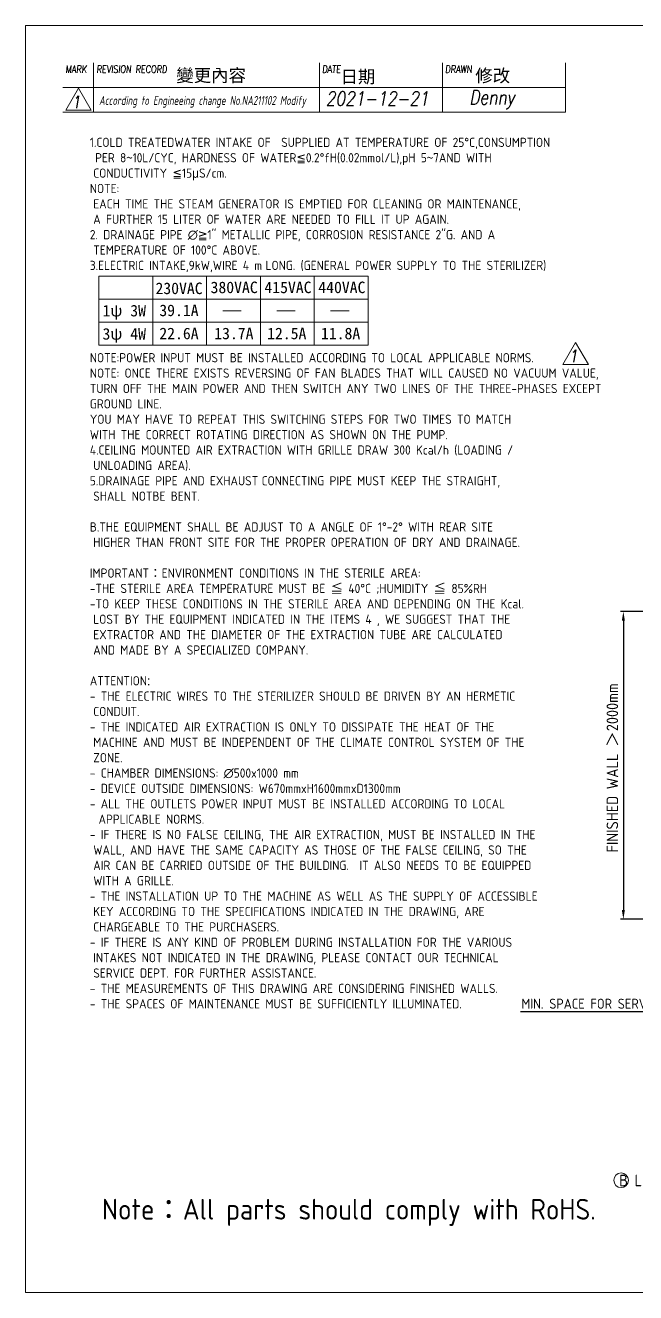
# Model space of a CAD drawing. Header units: millimetres. Extents: x -210545 to -198825, y -6489 to 1751.
# Drawn here: x -210545 to -206579, y -6489 to 1751 of the extents above; entities that cross this region are included whole.
import ezdxf

# ---------------------------------------------------------------- set-up
doc = ezdxf.new("R2010")
doc.units = ezdxf.units.MM
doc.layers.get('0').update_dxf_attribs({"lineweight": 25})
for name, color, linetype, lineweight in [('D', 3, 'Continuous', 13), ('F', 7, 'Continuous', 15), ('T', 4, 'Continuous', 15)]:
    doc.layers.add(name, color=color, linetype=linetype, lineweight=lineweight)
doc.styles.get("Standard").update_dxf_attribs({"font": 'KAIU.TTF'})
doc.styles.add('STU25', font='isocp2.shx')
doc.styles.add('Text', font='romans.shx', dxfattribs={"width": 0.8, "oblique": 10})
doc.dimstyles.new('STU25', dxfattribs={"dimscale": 30, "dimtxt": 2.5, "dimasz": 2, "dimexe": 0.6, "dimexo": 1, "dimgap": 1, "dimtad": 1, "dimdsep": 46, "dimtxsty": 'STU25', "dimcen": 2, "dimazin": 2, "dimtfac": 1, "dimtmove": 0, "dimatfit": 3, "dimfxl": 0, "dimtolj": 1, "dimtzin": 0, "dimarcsym": 0})
doc.dimstyles.new('STU25$7', dxfattribs={"dimscale": 30, "dimtxt": 2.5, "dimasz": 2, "dimexe": 1.25, "dimexo": 0.625, "dimgap": 1, "dimtad": 0, "dimdec": 4, "dimdsep": 46, "dimtxsty": 'STU25', "dimcen": 2.5, "dimazin": 2, "dimtfac": 1, "dimtdec": 4, "dimtmove": 0, "dimatfit": 3, "dimfxl": 0, "dimtolj": 1, "dimtzin": 0, "dimarcsym": 0})

# ---------------------------------------------------------------- blocks, each defined once
blk = doc.blocks.new('*D18')
at = {"layer": 'D', "color": 0, "lineweight": -2}
for p, q in [((-206378.8, -2060.6), (-206676.8, -2060.6)), ((-206658.8, -2120.6), (-206658.8, -4000.6)), ((-206329, -4060.6), (-206676.8, -4060.6))]:
    blk.add_line(p, q, dxfattribs=at)
at = {"layer": 'D', "color": 0}
for points in [[(-206648.8, -2120.6), (-206668.8, -2120.6), (-206658.8, -2060.6)], [(-206668.8, -4000.6), (-206648.8, -4000.6), (-206658.8, -4060.6)]]:
    blk.add_solid(points, dxfattribs=at)
at = {"layer": 'Defpoints', "color": 0}
for p in [(-206348.8, -2060.6), (-206658.8, -4060.6), (-206299, -4060.6)]:
    blk.add_point(p, dxfattribs=at)
at = {"layer": 'D', "color": 0, "insert": (-206767.5, -3627.4), "char_height": 75, "attachment_point": 1, "rotation": 90, "style": 'STU25'}
blk.add_mtext('\\A1;FINISHED WALL {\\f標楷體|b0|i0|c136|p65;＞}2000mm', dxfattribs=at)

msp = doc.modelspace()

# ---------------------------------------------------------------- linework, layer by layer
at = {"layer": 'D'}
for p, q in [((-210067.248, 120.121), (-210067.248, -329.879)), ((-210067.248, 120.121), (-208317.248, 120.121)), ((-209717.248, 120.121), (-209717.248, -329.879)), ((-209367.248, 120.121), (-209367.248, -329.879)), ((-209017.248, 120.121), (-209017.248, -329.879)), ((-208667.248, 120.121), (-208667.248, -329.879)), ((-208317.248, 120.121), (-208317.248, -329.879)), ((-210067.248, -29.879), (-208317.248, -29.879)), ((-210067.248, -179.879), (-208317.248, -179.879)), ((-210067.248, -329.879), (-208317.248, -329.879))]:
    msp.add_line(p, q, dxfattribs=at)
at = {"layer": 'D', "color": 11}
for p, q in [((-209260.973, -104.879), (-209141.291, -104.879)), ((-208910.973, -104.879), (-208791.291, -104.879)), ((-208560.973, -104.879), (-208441.291, -104.879))]:
    msp.add_line(p, q, dxfattribs=at)
at = {"layer": 'D'}
msp.add_circle((-206673.462, -5758.798), 47.5, dxfattribs=at)
at = {"layer": 'F', "color": 7}
for p, q in [((-210101.047, 1506.957), (-210101.047, 1186.957)), ((-208634.247, 1186.957), (-208634.247, 1506.957)), ((-207834.247, 1186.957), (-207834.247, 1506.957)), ((-207034.247, 1186.957), (-207034.247, 1506.957)), ((-207034.247, 1346.957), (-210301.047, 1346.957)), ((-210301.047, 1186.957), (-207034.247, 1186.957))]:
    msp.add_line(p, q, dxfattribs=at)
at = {"layer": 'F'}
msp.add_line((-207034.247, 1506.957), (-207034.247, 1186.957), dxfattribs=at)
at = {"layer": 'F', "color": 6}
msp.add_lwpolyline([(-210544.621, 1750.532), (-210544.621, -6489.468), (-198824.621, -6489.468), (-198824.621, 1750.532)], close=True, dxfattribs=at)
msp.add_lwpolyline([(-210544.621, 1750.532), (-210544.621, -6489.468), (-198824.621, -6489.468), (-198824.621, 1750.532)], close=True, dxfattribs=at)
at = {"layer": 'F', "color": 7}
for points in [[(-210199.521, 1341.918), (-210282.624, 1197.979), (-210116.419, 1197.979)], [(-206969.271, -310.679), (-207052.374, -454.618), (-206886.168, -454.618)]]:
    msp.add_lwpolyline(points, close=True, dxfattribs=at)

# ---------------------------------------------------------------- texts
at = {"lineweight": -3}
for s, p in [('變更內容', (-209563.861, 1383.593)), ('日期', (-208497.051, 1375.682)), ('修改', (-207621.07, 1382.011))]:
    msp.add_text(s, height=83.0297, dxfattribs=at).set_placement(p)
at = {"layer": 'D', "color": 11, "attachment_point": 1, "style": 'STU25'}
for s, insert, char_height in [('{\\A1;}\\P{\\A1;1.COLD TREATEDWATER INTAKE OF  SUPPLIED AT TEMPERATURE OF 25°C,CONSUMPTION}\\P{\\A1; PER 8}{\\A1;\\f標楷體|b0|i0|c136|p65;~}{\\A1;\\Fisocp2.shx;10L/CYC, HARDNESS OF WATER}{\\A1;\\f新細明體|b0|i0|c136|p16;≦}{\\A1;\\Fisocp2.shx;0.2°fH(0.02mmol/L),pH 5}{\\A1;\\f標楷體|b0|i0|c136|p65;~}{\\A1;\\Fisocp2.shx;7AND WITH }\\P{\\A1;\\F???; }{\\A1;\\Fisocp2.shx;CONDUCTIVITY }{\\A1;\\f新細明體|b0|i0|c136|p16;≦}{\\A1;\\Fisocp2.shx;15}{\\A1;\\f新細明體|b0|i0|c136|p16;μ}{\\A1;\\Fisocp2.shx;S/cm.}\\P{\\A1;\\Fisocp2.shx;NOTE:}\\P{\\A1;\\F????; }{\\A1;\\Fisocp2.shx;EACH TIME THE STEAM GENERATOR IS EMPTIED FOR CLEANING OR MAINTENANCE, }\\P{\\A1;\\F????; }{\\A1;\\Fisocp2.shx;A FURTHER 15 LITER OF WATER ARE NEEDED TO FILL IT UP AGAIN.}\\P{\\A1;\\Fisocp2.shx;2. DRAINAGE PIPE ∅}{\\A1;\\f新細明體|b0|i0|c136|p16;≧}{\\A1;\\Fisocp2.shx;1" METALLIC PIPE, CORROSION RESISTANCE 2"G. AND A }\\P{\\A1;\\F???; }{\\A1;\\Fisocp2.shx;TEMPERATURE OF 100°C ABOVE.}\\P{\\A1;\\Fisocp2.shx;3.ELECTRIC INTAKE,9kW,WIRE 4 m}{\\A1;\\F????; }{\\A1;\\Fisocp2.shx;LONG. (GENERAL POWER SUPPLY TO THE STERILIZER)}\\P{\\A1;\\Fisocp2.shx;}\\P{\\A1;\\Fisocp2.shx;}\\P{\\A1;\\Fisocp2.shx;}\\P{\\A1;\\Fisocp2.shx;}\\P{\\A1;\\Fisocp2.shx;}\\P{\\A1;\\Fisocp2.shx;NOTE:POWER INPUT MUST BE INSTALLED ACCORDING TO LOCAL APPLICABLE NORMS.}\\P{\\A1;NOTE: ONCE THERE EXISTS REVERSING OF FAN BLADES THAT WILL CAUSED NO VACUUM VALUE, }\\P{\\A1;TURN OFF THE MAIN POWER AND THEN SWITCH ANY TWO LINES OF THE THREE-PHASES EXCEPT }\\P{\\A1;GROUND LINE. }\\P{\\A1;YOU MAY HAVE TO REPEAT THIS SWITCHING STEPS FOR TWO TIMES TO MATCH }\\P{\\A1;WITH THE CORRECT ROTATING DIRECTION AS SHOWN ON THE PUMP. }\\P{\\A1;\\Fisocp2.shx;4.CEILING MOUNTED AIR EXTRACTION WITH GRILLE DRAW 300 Kcal/h (LOADING / }\\P{\\A1;\\F???; }{\\A1;\\Fisocp2.shx;UNLOADING AREA).}\\P{\\A1;\\Fisocp2.shx;5.DRAINAGE PIPE AND EXHAUST}{\\A1;\\F????; }{\\A1;\\Fisocp2.shx;CONNECTING PIPE MUST KEEP THE STRAIGHT,}\\P{\\A1;\\F????; }{\\A1;\\Fisocp2.shx;SHALL NOTBE BENT.}\\P{\\A1;\\Fisocp2.shx;}\\P{\\A1;\\Fisocp2.shx;B.THE EQUIPMENT SHALL BE ADJUST TO A ANGLE OF 1°-2° WITH REAR SITE }\\P{\\A1;\\F???; }{\\A1;\\Fisocp2.shx;HIGHER THAN FRONT SITE FOR THE PROPER OPERATION OF DRY AND DRAINAGE.}\\P{\\A1;\\Fisocp2.shx;}\\P{\\A1;\\Fisocp2.shx;IMPORTANT}{\\A1;\\f標楷體|b0|i0|c136|p65;：}{\\A1;\\Fisocp2.shx;ENVIRONMENT CONDITIONS IN THE STERILE AREA:}\\P{\\A1;\\Fisocp2.shx;-THE STERILE AREA TEMPERATURE MUST BE }{\\A1;\\f標楷體|b0|i0|c136|p65;≦}{\\A1;\\Fisocp2.shx; 40°C ;HUMIDITY }{\\A1;\\f標楷體|b0|i0|c136|p65;≦}{\\A1;\\Fisocp2.shx; 85%RH}\\P{\\A1;\\Fisocp2.shx;-TO KEEP THESE CONDITIONS IN THE STERILE AREA AND DEPENDING ON THE Kcal. }\\P{\\A1;\\F???; }{\\A1;\\Fisocp2.shx;LOST BY THE EQUIPMENT INDICATED IN THE ITEMS 4 , WE SUGGEST THAT THE }\\P{\\A1;\\F???; }{\\A1;\\Fisocp2.shx;EXTRACTOR AND THE DIAMETER OF THE EXTRACTION TUBE ARE CALCULATED }\\P{\\A1;\\F???; }{\\A1;\\Fisocp2.shx;AND MADE BY A SPECIALIZED COMPANY.}\\P{\\A1;\\Fisocp2.shx;}\\P{\\A1;\\Fisocp2.shx;ATTENTION}{\\A1;\\fArial|b0|i0|c0|p34;:}\\P{\\A1;\\Fisocp2.shx;- THE ELECTRIC WIRES TO THE STERILIZER SHOULD BE DRIVEN BY AN HERMETIC }\\P{\\A1;\\F???; }{\\A1;\\Fisocp2.shx;CONDUIT.  }\\P{\\A1;\\Fisocp2.shx;- THE INDICATED AIR EXTRACTION IS ONLY TO DISSIPATE THE HEAT OF THE }\\P{\\A1;\\F???; }{\\A1;\\Fisocp2.shx;MACHINE AND MUST BE INDEPENDENT OF THE CLIMATE CONTROL SYSTEM OF THE }\\P{\\A1;\\F???; }{\\A1;\\Fisocp2.shx;ZONE.}\\P{\\A1;\\Fisocp2.shx;- CHAMBER DIMENSIONS: ∅500x1000 mm}\\P{\\A1;\\Fisocp2.shx;- DEVICE OUTSIDE DIMENSIONS: W670mmxH1600mmxD1300mm}\\P{\\A1;\\Fisocp2.shx;- ALL THE OUTLETS POWER INPUT MUST BE INSTALLED ACCORDING TO LOCAL}\\P{\\A1;\\F???; }{\\A1;\\Fisocp2.shx; APPLICABLE NORMS.}\\P{\\A1;\\Fisocp2.shx;- IF THERE IS NO FALSE CEILING, THE AIR EXTRACTION, MUST BE INSTALLED IN THE }\\P{\\A1;\\F???; }{\\A1;\\Fisocp2.shx;WALL, AND HAVE THE SAME CAPACITY AS THOSE OF THE FALSE CEILING, SO THE }\\P{\\A1;\\F???; }{\\A1;\\Fisocp2.shx;AIR CAN BE CARRIED OUTSIDE OF THE BUILDING.  IT ALSO NEEDS TO BE EQUIPPED }\\P{\\A1;\\F???; }{\\A1;\\Fisocp2.shx;WITH A GRILLE.}\\P{\\A1;\\Fisocp2.shx;- THE INSTALLATION UP TO THE MACHINE AS WELL AS THE SUPPLY OF ACCESSIBLE }\\P{\\A1;\\F???; }{\\A1;\\Fisocp2.shx;KEY ACCORDING TO THE SPECIFICATIONS INDICATED IN THE DRAWING, ARE }\\P{\\A1;\\F???; }{\\A1;\\Fisocp2.shx;CHARGEABLE TO THE PURCHASERS. }\\P{\\A1;\\Fisocp2.shx;- IF THERE IS ANY KIND OF PROBLEM DURING INSTALLATION FOR THE VARIOUS }\\P{\\A1;\\F???; }{\\A1;\\Fisocp2.shx;INTAKES NOT INDICATED IN THE DRAWING, PLEASE CONTACT OUR TECHNICAL }\\P{\\A1;\\F???; }{\\A1;\\Fisocp2.shx;SERVICE DEPT. FOR FURTHER ASSISTANCE.}\\P{\\A1;\\Fisocp2.shx;- THE MEASUREMENTS OF THIS DRAWING ARE CONSIDERING FINISHED WALLS.}\\P{\\A1;\\Fisocp2.shx;- THE SPACES OF MAINTENANCE MUST BE SUFFICIENTLY ILLUMINATED.}', (-210125.71, 1119.763), 59.999996), ('{\\f標楷體|b0|i0|c136|p65;380VAC}', (-209341.121, 84.356), 75), ('{\\f標楷體|b0|i0|c136|p65;415VAC}', (-208991.121, 84.356), 75), ('{\\f標楷體|b0|i0|c136|p65;440VAC}', (-208641.121, 84.356), 75), ('{\\f標楷體|b0|i0|c136|p65;230VAC}', (-209699.005, 78.171), 75), ('{\\f標楷體|b0|i0|c136|p65;1ψ 3W}', (-210043.44, -66.796), 75), ('{\\f標楷體|b0|i0|c136|p65;39.1A}', (-209674.062, -65.198), 75), ('{\\f標楷體|b0|i0|c136|p65;3ψ 4W}', (-210043.44, -217.868), 75), ('{\\f標楷體|b0|i0|c136|p65;22.6A}', (-209674.062, -215.198), 75), ('{\\f標楷體|b0|i0|c136|p65;13.7A}', (-209317.283, -215.198), 75), ('{\\f標楷體|b0|i0|c136|p65;12.5A}', (-208973.66, -215.198), 75), ('{\\f標楷體|b0|i0|c136|p65;11.8A}', (-208623.66, -215.198), 75), ('{\\C3;B LEVEL ADJUSTER}', (-206686.188, -5722.647), 75)]:
    msp.add_mtext(s, dxfattribs=dict(at, insert=insert, char_height=char_height))
at = {"layer": 'D', "color": 11, "insert": (-207320.773, -4578.293), "char_height": 65, "attachment_point": 1}
msp.add_mtext('{\\Fisocp2.shx;\\C3;MIN. SPACE FOR SERVICE}', dxfattribs=at)
at = {"layer": 'D', "color": 0, "insert": (-210046.923, -5879.579), "char_height": 135.00867, "attachment_point": 1, "style": 'STU25'}
msp.add_mtext('Note{\\f標楷體|b0|i0|c136|p65;：}All parts should comply with RoHS.', dxfattribs=at)
at = {"layer": 'F', "color": 1, "lineweight": 15, "style": 'Text', "oblique": 5, "width": 0.8}
for s, p in [('MARK', (-210283.356, 1440.913)), ('REVISION RECORD', (-210083.356, 1440.913)), ('DATE', (-208616.556, 1440.913)), ('DRAWN', (-207816.556, 1440.913))]:
    msp.add_text(s, height=48, dxfattribs=at).set_placement(p)
at = {"layer": 'T', "lineweight": 20, "style": 'Text', "oblique": 10, "width": 0.8}
for s, height, p in [('2021-12-21', 92, (-208592.79, 1228.399)), ('Denny', 92, (-207659.861, 1236.662)), ('1', 80, (-210243.021, 1212.622)), ('1', 80, (-207012.771, -439.975))]:
    msp.add_text(s, height=height, dxfattribs=at).set_placement(p)
at = {"layer": 'T', "linetype": 'Continuous', "lineweight": 20, "insert": (-210065.648, 1291.179), "char_height": 58, "attachment_point": 1, "style": 'Text'}
msp.add_mtext('{\\Fisocp2.shx|c136;According to Engineeing change No.NA211102 Modify}', dxfattribs=at)

# ---------------------------------------------------------------- dimensions: what is measured, and where the dimension line sits
at = {"layer": 'D'}
dim = msp.add_linear_dim(base=(-206658.788, -4060.591), p1=(-206348.827, -2060.591), p2=(-206298.993, -4060.591), angle=90, text='FINISHED WALL {\\f標楷體|b0|i0|c136|p65;＞}<>mm', dimstyle='STU25', override={"dimscale": 30}, dxfattribs=at)
dim.commit()
dim.dimension.update_dxf_attribs({"geometry": '*D18', "text_midpoint": (-206728.152, -3060.591)})

# ---------------------------------------------------------------- leaders
msp.add_leader([(-206168.544, -4547.227), (-206376.143, -4664.349), (-207327.136, -4664.349)], dimstyle='STU25$7', override={"dimgap": 1, "dimtad": 0}, dxfattribs=at)

doc.saveas('drawing.dxf')
